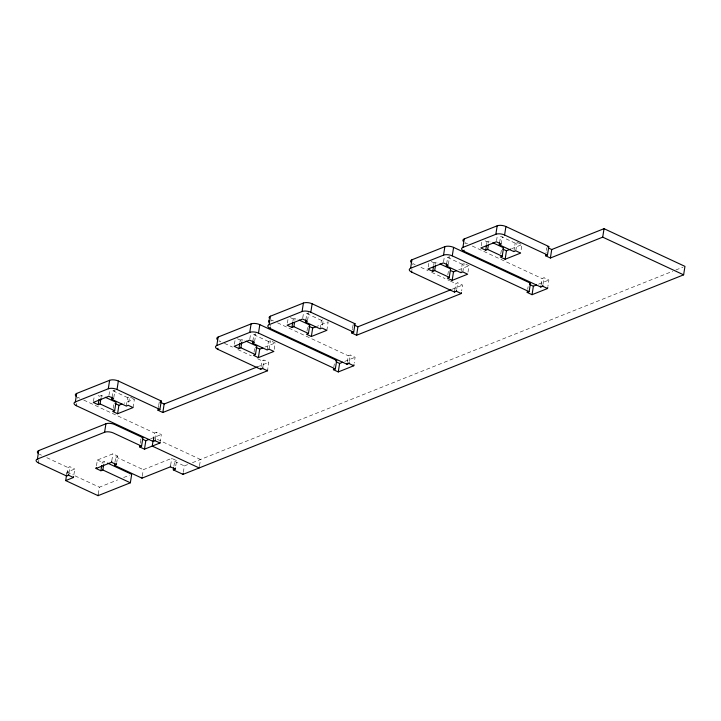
<?xml version="1.0" encoding="UTF-8"?>
<svg xmlns="http://www.w3.org/2000/svg" width="721" height="721" viewBox="0 0 721 721"><rect width="100%" height="100%" fill="white"/><g stroke="black" fill="none" stroke-linecap="round" stroke-linejoin="round"><path stroke-width="0.54" stroke-dasharray="3.6 2.7" d="M38.718 460.728L38.88 459.674M39.628 454.906L39.709 454.383L41.476 455.203M76.669 403.589L76.75 403.057M77.498 398.298L77.661 397.235L79.689 398.181M66.683 474.238L67.017 472.12L74.768 469.029L73.857 474.851M66.981 473.895L67.972 467.541L69.91 466.766L74.768 469.029M68.919 473.12L69.91 466.766M93.469 401.381L94.298 396.09M101.084 397.577L101.418 395.459L103.364 396.361M96.461 465.838L97.371 460.016L112.873 453.842L117.73 456.105L116.739 462.449M108.97 395.198L109.799 389.908M112.052 397.172L113.044 390.827L114.981 390.052L113.657 398.524M102.067 463.342L102.229 462.278L104.166 461.512L105.888 462.314M98.299 494.074L99.381 487.198L117.55 479.952M103.914 463.098L104.166 461.512M113.215 408.311L114.044 403.012M111.8 460.719L112.873 453.842M114.963 462.17L115.793 456.871L117.73 456.105M126.283 406.076L127.608 397.613L129.546 396.838L128.221 405.301M133.079 407.563L134.403 399.101L124.066 403.219M140.216 443.208L140.631 440.567M140.712 440.035L140.883 438.981M142.307 476.04L143.299 469.686L171.724 458.358L176.582 460.62L175.582 466.974M153.24 439.738L153.573 437.62L200.501 459.475L199.501 465.829M158.386 407.581L158.638 405.995M158.719 405.463L159.305 401.759M153.447 439.918L154.528 433.042L156.466 432.267L161.324 434.529L160.323 440.882M155.385 439.152L156.466 432.267M170.643 465.243L171.724 458.358M173.896 466.154L174.644 461.395L176.582 460.62M183.359 472.264L184.351 465.919L188.388 464.306M219.04 341.375L219.121 340.853L220.905 341.682M234.442 344.196L235.109 339.961M239.967 342.223L240.291 340.105L242.229 339.33L244.176 340.231M241.905 341.448L242.229 339.33M249.781 339.068L250.448 334.841M252.864 341.042L253.864 334.697L255.802 333.922L254.468 342.394M254.026 352.181L254.855 346.882M261.092 366.647L262.002 360.824L263.94 360.049L268.798 362.312L267.806 368.665M262.868 366.935L263.94 360.049M270.447 326.343L270.618 325.288M271.276 321.052L271.447 319.989L273.466 320.935M267.094 349.946L268.428 341.484L270.366 340.709L275.215 342.971L273.89 351.433M269.032 349.171L270.366 340.709M287.409 323.08L288.076 318.844M292.933 321.106L293.258 318.988L295.195 318.213L297.142 319.124M294.871 320.331L295.195 318.213M302.748 317.961L303.577 312.662M305.83 319.935L306.831 313.581L308.768 312.806L307.434 321.278M306.993 331.065L307.822 325.775M320.061 328.83L321.395 320.367L323.332 319.592L322.17 327.001M326.856 330.326L328.181 321.854L316.816 326.388M333.832 367.025L334.328 363.853M352.254 329.812L352.416 328.749M352.506 328.226L353.2 324.468M347.315 362.149L348.306 355.795L350.244 355.02L355.102 357.283L354.191 363.105M349.252 361.374L350.244 355.02M411.907 269.96L411.988 269.429M412.736 264.661L412.899 263.607L415.584 264.85M428.229 266.95L428.887 262.714M433.745 264.977L434.078 262.859L436.016 262.084L437.953 262.994M435.682 264.201L436.016 262.084M443.568 261.831L444.388 256.532M446.65 263.805L447.642 257.451L449.58 256.676L448.255 265.148M447.813 274.935L448.642 269.645M454.708 290.464L455.789 283.578L457.727 282.812L462.576 285.065L461.665 290.887M456.726 289.157L457.727 282.812M465.054 243.806L465.225 242.752L468.262 244.167M460.881 272.7L462.206 264.237L464.144 263.462L469.001 265.725L468.001 272.078M462.819 271.934L464.144 263.462M481.195 245.834L481.853 241.598M486.711 243.86L487.045 241.742L488.982 240.976L490.92 241.877M488.649 243.094L488.982 240.976M496.535 240.715L497.355 235.425M499.617 242.689L500.608 236.335L515.173 243.121L517.11 242.346L521.968 244.608L520.634 253.08M501.221 244.031L502.384 236.623M500.78 253.819L501.609 248.529M513.848 251.593L515.173 243.121M515.785 250.818L517.11 242.346M527.7 289.256L528.114 286.607M546.031 252.566L546.121 252.035M546.365 250.448L546.779 247.808M541.092 284.903L542.093 278.549L544.031 277.783L548.879 280.045L547.888 286.39M543.03 284.128L544.031 277.783M101.418 395.459L99.48 396.235L96.569 394.874M264.877 347.089L275.215 342.971M458.664 269.843L469.001 265.725M511.631 248.727L521.968 244.608M257.289 366.899L268.798 362.312M452.112 289.238L462.576 285.065M150.662 438.774L161.324 434.529M344.764 361.401L355.102 357.283M538.551 284.164L548.879 280.045M123.597 477.545L129.654 475.13M192.426 462.702L672.837 271.195M675.865 269.987L682.931 267.176M485.098 240.841L487.045 241.742M472.3 246.05L542.093 278.549M447.642 257.451L462.206 264.237M431.167 261.498L434.078 262.859M420.947 267.347L428.094 270.681M431.663 272.349L445.064 278.585M447.741 279.838L449.534 280.667M450.427 281.082L455.789 283.578M306.831 313.581L321.395 320.367M290.347 317.637L293.258 318.988M277.513 322.819L348.306 355.795M253.864 334.697L268.428 341.484M237.38 338.744L240.291 340.105M224.483 343.349L232.523 347.089M237.885 349.586L251.287 355.832M257.541 358.743L262.002 360.824M130.519 397.289L133.43 398.65M113.044 390.827L127.608 397.613M83.726 400.065L154.528 433.042M174.644 461.395L184.351 465.919M115.793 456.871L143.299 469.686M97.371 460.016L102.229 462.278M46.775 457.673L67.972 467.541M67.017 472.12L73.082 474.95M75.101 475.887L99.381 487.198"/><path stroke-width="1.08" d="M73.605 476.446L73.443 477.5L68.585 475.238L66.647 476.013L38.384 462.846A6.273 2.596 8.9 0 1 37.411 459.043L38.736 450.571L105.915 423.795A6.273 2.596 8.9 0 1 114.585 424.489L142.902 437.674L141.577 446.146L139.64 446.912L139.802 445.857M38.384 462.846L38.555 461.791M160.161 441.937L159.99 443L155.141 440.738L153.203 441.504L76.336 405.707A6.273 2.596 8.9 0 1 75.354 401.894L76.678 393.432L109.628 380.3A6.273 2.596 8.9 0 1 118.352 381.012L161.243 400.993L159.909 409.456L157.971 410.231L158.142 409.168M76.336 405.707L76.498 404.643M107.6 463.107L131.673 474.319L130.348 482.791L98.056 495.669L65.692 480.592L66.521 475.301M66.647 476.013L66.81 474.95M68.585 475.238L68.747 474.184M112.052 397.172L111.719 399.29L113.657 398.524L108.799 396.262L93.297 402.435L98.155 404.697L98.984 399.407M98.155 404.697L100.093 403.931L100.922 398.632M75.354 401.894L108.303 388.763L109.628 380.3M130.348 482.791L102.842 469.975L100.904 470.75L96.046 468.488L96.208 467.433M37.411 459.043L104.581 432.267L105.915 423.795M100.904 470.75L101.733 465.46M98.056 495.669L98.218 494.606M102.842 469.975L103.671 464.685M159.909 409.456L117.027 389.484L118.352 381.012M111.719 399.29L126.283 406.076L128.221 405.301L133.079 407.563L117.577 413.746L112.719 411.484L114.657 410.709L115.982 402.246L105.302 397.271M117.577 413.746L118.902 405.274L122.002 404.039M96.046 468.488L111.548 462.305L111.719 461.251M175.419 468.028L175.248 469.092L170.399 466.829L141.974 478.158L114.468 465.342L114.801 463.224M114.468 465.342L116.405 464.567L116.568 463.513M139.64 446.912L144.488 449.174L145.822 440.711L149.211 439.359M141.974 478.158L142.145 477.095M153.068 440.792L152.239 446.083L199.167 467.947L199.338 466.884M153.203 441.504L153.366 440.45M155.141 440.738L155.303 439.675M157.971 410.231L162.829 412.493L164.154 404.021L257.289 366.899M170.399 466.829L170.562 465.766M548.384 247.979L551.718 249.538L604.036 228.683L684.95 266.373L683.625 274.836L183.026 474.382L173.31 469.858L173.644 467.749M183.026 474.382L183.188 473.327M267.635 369.72L267.473 370.783L262.615 368.521L260.678 369.296L217.796 349.315A6.273 2.596 8.9 0 1 216.814 345.512L218.139 337.04L251.088 323.909A6.273 2.596 8.9 0 1 259.812 324.63L336.68 360.428L335.355 368.9L333.417 369.675L333.58 368.611M217.796 349.315L217.958 348.261M252.864 341.042L252.53 343.16L254.468 342.394L249.619 340.132L234.118 346.305L238.966 348.567L239.796 343.277M238.966 348.567L240.904 347.801L241.733 342.502M216.814 345.512L249.763 332.381L251.088 323.909M335.355 368.9L258.488 333.093L259.812 324.63M252.53 343.16L267.094 349.946L269.032 349.171L273.89 351.433L258.388 357.616L253.531 355.354L255.468 354.579L256.793 346.116L246.113 341.141M258.388 357.616L259.713 349.144L262.814 347.91M260.678 369.296L260.849 368.233M268.482 322.179L268.816 320.061M353.939 364.7L353.777 365.754L348.919 363.492L346.981 364.267L270.114 328.461A6.273 2.596 8.9 0 1 269.14 324.657L270.465 316.186L303.406 303.054A6.273 2.596 8.9 0 1 312.139 303.775L355.02 323.747L353.696 332.219L351.758 332.985L351.92 331.93M262.615 368.521L262.786 367.458M270.114 328.461L270.285 327.406M305.83 319.935L305.497 322.053L307.434 321.278L302.586 319.015L287.084 325.198L291.933 327.46L292.762 322.161M291.933 327.46L293.871 326.685L294.538 322.449M269.14 324.657L302.081 311.526L303.406 303.054M353.696 332.219L310.814 312.238L312.139 303.775M305.497 322.053L320.061 328.83L321.999 328.064L326.856 330.326L311.355 336.5L306.497 334.238L308.435 333.472L309.76 325L299.08 320.025M311.355 336.5L312.68 328.037L315.78 326.802M333.417 369.675L338.275 371.937L339.6 363.465L342.7 362.23M346.981 364.267L347.152 363.204M348.919 363.492L349.09 362.438M351.758 332.985L356.607 335.247L357.94 326.784L451.067 289.662M461.422 292.483L461.251 293.537L456.402 291.275L454.464 292.05L411.574 272.069A6.273 2.596 8.9 0 1 410.6 268.266L411.925 259.803L444.866 246.672A6.273 2.596 8.9 0 1 453.599 247.384L530.467 283.191L529.133 291.654L527.195 292.429L527.366 291.374M411.574 272.069L411.745 271.015M446.65 263.805L446.317 265.923L448.255 265.148L443.397 262.886L427.895 269.068L432.753 271.33L433.582 266.031M432.753 271.33L434.691 270.555L435.52 265.265M410.6 268.266L443.541 255.135L444.866 246.672M529.133 291.654L452.274 255.856L453.599 247.384M446.317 265.923L460.881 272.7L462.819 271.934L467.668 274.196L452.166 280.37L447.317 278.108L449.255 277.342L450.58 268.87L439.9 263.895M452.166 280.37L453.491 271.907L456.591 270.672M454.464 292.05L454.627 290.987M547.726 287.454L547.554 288.508L542.706 286.246L540.768 287.021L463.9 251.214A6.273 2.596 8.9 0 1 462.918 247.411L464.243 238.939L497.184 225.808A6.273 2.596 8.9 0 1 505.917 226.529L548.798 246.501L547.473 254.973L545.536 255.748L545.707 254.684M456.402 291.275L456.564 290.221M463.9 251.214L464.063 250.16M499.617 242.689L499.283 244.807L501.221 244.031L496.363 241.769L480.862 247.952L485.72 250.214L486.549 244.924M485.72 250.214L487.657 249.439L488.315 245.203M462.918 247.411L495.859 234.28L497.184 225.808M547.473 254.973L504.592 234.992L505.917 226.529M499.283 244.807L513.848 251.593L515.785 250.818L520.634 253.08L505.133 259.263L500.284 257L502.222 256.225L503.546 247.754L492.867 242.779M505.133 259.263L506.457 250.791L510.594 249.142M527.195 292.429L532.053 294.691L533.378 286.219L536.478 284.984M540.768 287.021L540.93 285.967M542.706 286.246L542.868 285.192M545.536 255.748L550.393 258.001L551.718 249.538M550.393 258.001L602.711 237.146L604.036 228.683M160.395 401.327L161.243 400.993M354.173 324.08L355.02 323.747M547.708 246.933L548.798 246.501M162.829 412.493L267.473 370.783M356.607 335.247L461.251 293.537M142.055 438.017L142.902 437.674M335.589 360.87L336.68 360.428M529.62 283.524L530.467 283.191M65.692 480.592L73.443 477.5M144.488 449.174L159.99 443M338.275 371.937L353.777 365.754M532.053 294.691L547.554 288.508M173.31 469.858L175.248 469.092M602.711 237.146L683.625 274.836M502.582 248.979L506.457 250.791M487.657 249.439L502.222 256.225M529.439 284.38L533.378 286.219M450.58 270.546L453.491 271.907M434.691 270.555L449.255 277.342M354.299 325.081L357.94 326.784M308.795 326.225L312.68 328.037M293.871 326.685L308.435 333.472M336.265 361.915L339.6 363.465M255.829 347.342L259.713 349.144M240.904 347.801L255.468 354.579M160.513 402.327L164.154 404.021M115.018 403.472L118.902 405.274M100.093 403.931L114.657 410.709M142.479 439.152L145.822 440.711M141.577 446.146L113.26 432.951A6.273 2.596 8.9 0 0 104.581 432.267M111.548 462.305L116.405 464.567M495.859 234.28A6.273 2.596 8.9 0 1 504.592 234.992M463.197 241.265A6.273 2.596 8.9 0 1 464.243 238.939M410.88 262.12A6.273 2.596 8.9 0 1 411.925 259.803M443.541 255.135A6.273 2.596 8.9 0 1 452.274 255.856M108.303 388.763A6.273 2.596 8.9 0 1 117.027 389.484M76.147 396.298A6.273 2.596 8.9 0 1 76.678 393.432M37.916 453.167A6.273 2.596 8.9 0 1 38.736 450.571M302.081 311.526A6.273 2.596 8.9 0 1 310.814 312.238M269.248 318.222A6.273 2.596 8.9 0 1 270.465 316.186M217.327 339.636A6.273 2.596 8.9 0 1 218.139 337.04M249.763 332.381A6.273 2.596 8.9 0 1 258.488 333.093"/></g></svg>
